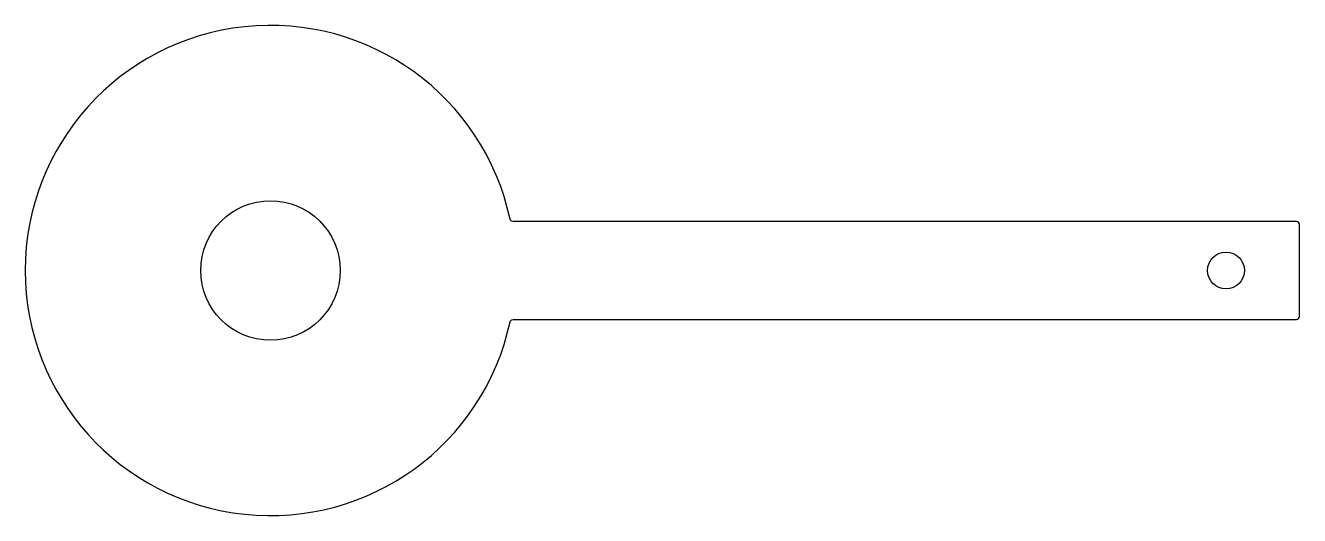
# Model space of a CAD drawing. Header units: inches. Extents: x -2.5 to 10.5, y -2.5 to 2.5.
import ezdxf

# ---------------------------------------------------------------- set-up
doc = ezdxf.new("R2010")
doc.units = ezdxf.units.IN
doc.header["$MEASUREMENT"] = 0
for name, color, linetype in [('CUT_BORE', 1, 'Continuous'), ('CUT_HANDLE_HOLE', 3, 'Continuous'), ('CUT_OUTER', 7, 'Continuous')]:
    doc.layers.add(name, color=color, linetype=linetype)

msp = doc.modelspace()

# ---------------------------------------------------------------- linework, layer by layer
at = {"layer": 'CUT_BORE'}
msp.add_circle((0, 0), 0.712, dxfattribs=at)
at = {"layer": 'CUT_HANDLE_HOLE'}
msp.add_circle((9.75, 0), 0.188, dxfattribs=at)
at = {"layer": 'CUT_OUTER'}
msp.add_lwpolyline([(2.444, 0.525, 9.423292), (2.444, -0.525, -0.353553), (2.475, -0.5), (10.469, -0.5, 0.414214), (10.5, -0.469), (10.5, 0.469, 0.414214), (10.469, 0.5), (2.475, 0.5, -0.353553)], format="xyb", close=True, dxfattribs=at)

doc.saveas('drawing.dxf')
